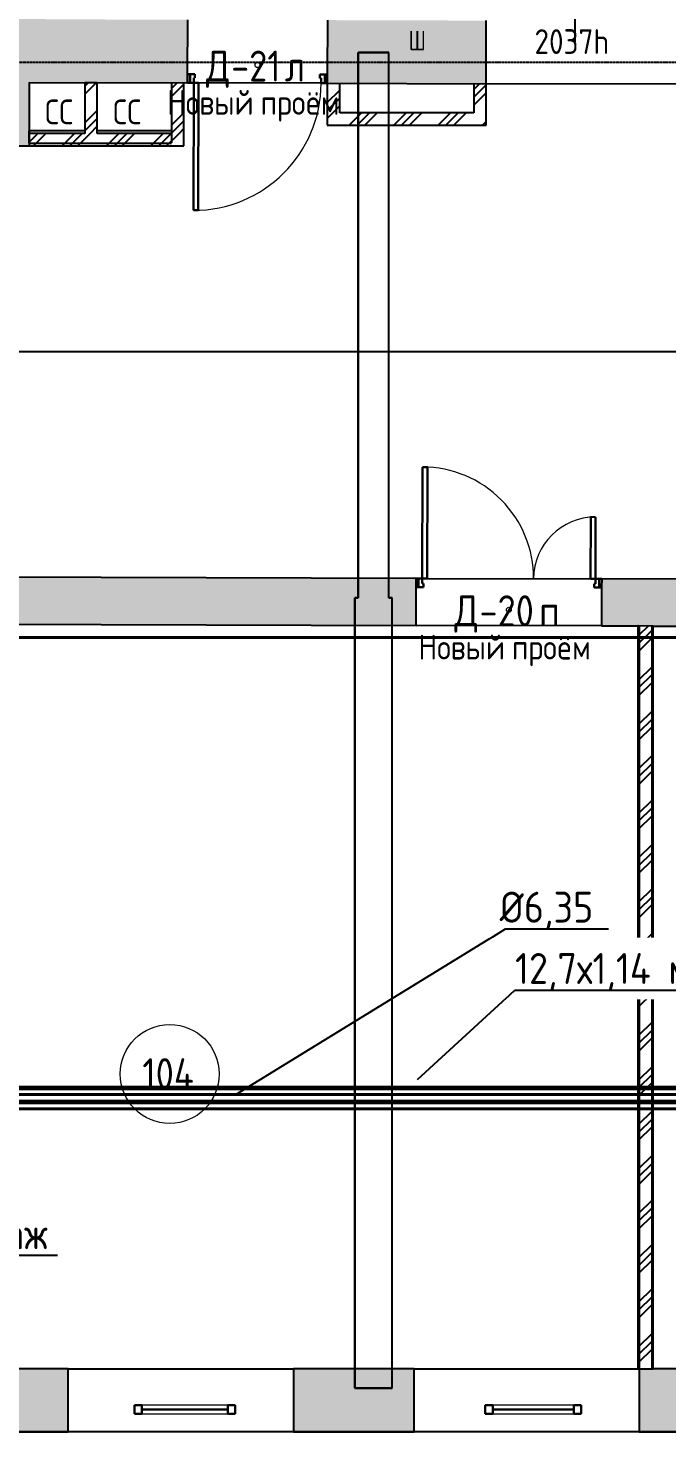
# Model space of a CAD drawing. Header units: millimetres. Extents: x -129048 to 476301, y -5853 to 215316.
# Drawn here: x 11167 to 16330, y 2147 to 13532 of the extents above; entities that cross this region are included whole.
import ezdxf
from ezdxf import colors
from ezdxf.entities.mleader import LeaderData, LeaderLine
from ezdxf.math import Vec2, Vec3

# ---------------------------------------------------------------- set-up
doc = ezdxf.new("R2010")
doc.units = ezdxf.units.MM
for name, pattern in [('ADSK_Линия сетки', [25, 20, -2.5, 0, -2.5]), ('ADSK_Сверху', [4.5, 3, -1.5]), ('ADSK_Снесено', [4.5, 3, -1.5])]:
    doc.linetypes.add(name, pattern=pattern)
for name, color, linetype, lineweight, true_color in [('_ Окна', 5, 'Continuous', 30, 0x0000ff), ('Линии', 7, 'Continuous', 9, 0x00a600), ('Стены внутренние', 5, 'Continuous', 18, 0x0000ff), ('Стены наружные', 1, 'ADSK_Снесено', 18, 0xff0000), ('Стены штриховка', 5, 'Continuous', 18, 0x0000ff)]:
    doc.layers.add(name, color=color, linetype=linetype, lineweight=lineweight, true_color=true_color)
for name, color, linetype, lineweight in [('GAZLAITER', 1, 'Continuous', 40), ('Аннотация', 7, 'Continuous', 9), ('Двери', 251, 'Continuous', 18), ('Дренаж', 36, 'Continuous', 40), ('Каркас', 7, 'Continuous', 18), ('Марки дверей', 7, 'Continuous', 20), ('Марки помещений', 7, 'Continuous', 20), ('Окна', 251, 'Continuous', 18)]:
    doc.layers.add(name, color=color, linetype=linetype, lineweight=lineweight)
doc.styles.add('GOST Common_1', font='GOST Common_0.ttf', dxfattribs={"width": 0.9, "height": 200})
doc.styles.add('GOST Common_2', font='GOST Common_0.ttf', dxfattribs={"width": 0.9, "height": 250})
doc.styles.add('PIK', font='isocpeur.ttf', dxfattribs={"width": 0.9, "height": 250})
pattern_1 = [(45, (0, 0), (-179.605, 179.605), []), (45, (63.5, 0), (0, 359.2102), []), (45, (-63.5, 0), (0, 359.2102), [])]

# ---------------------------------------------------------------- blocks, each defined once
blk = doc.blocks.new('Типовая двутавровая балка _АСТО 20-93_ Балки - 100х200мм-840398-01 План 1-го этажа маркировочный')
at = {"layer": 'Каркас', "color": 253, "linetype": 'ADSK_Сверху', "true_color": 0xaaaaaa}
for p, q in [((-2180, 50), (-2180, -50)), ((-2180, 50), (-2032, 50)), ((-2033, 3), (-2180, 3)), ((-2033, -3), (-2180, -3)), ((-2180, -50), (-2034, -50))]:
    blk.add_line(p, q, dxfattribs=at)
at = {"layer": 'Каркас', "color": 9, "linetype": 'ADSK_Сверху', "true_color": 0xb9b9b9}
for p, q in [((-2180, 3), (-2180, 50)), ((-2180, 50), (-2032, 50)), ((-2180, -50), (-2180, -3)), ((-2180, -50), (-2034, -50))]:
    blk.add_line(p, q, dxfattribs=at)
at = {"layer": 'Каркас', "color": 253, "linetype": 'ADSK_Сверху', "true_color": 0xb2b2b2}
for p, q in [((-2180, 50), (-2180, 15)), ((-2180, 15), (-2180, 50)), ((-2032, 50), (-2180, 50)), ((-2180, 50), (-2032, 50)), ((-2180, 3), (-2180, 15)), ((-2180, 3), (-2180, 15)), ((-2180, -3), (-2180, 3)), ((-2180, -15), (-2180, -3)), ((-2180, -15), (-2180, -3)), ((-2180, -50), (-2180, -15)), ((-2180, -15), (-2180, -50)), ((-2180, -50), (-2034, -50)), ((-2180, -50), (-2034, -50))]:
    blk.add_line(p, q, dxfattribs=at)
blk = doc.blocks.new('Витраж-тент со смещением вовне - 60мм 30 сдвиг-1466957-01 План 1-го этажа маркировочный')
at = {"layer": '_ Окна'}
for p, q in [((-387.5, 25), (-387.5, -45)), ((-387.5, 25), (-327.5, 25)), ((-387.5, -45), (-387.5, 25)), ((-327.5, 25), (-327.5, -45)), ((387.5, 25), (327.5, 25)), ((327.5, 25), (327.5, -45)), ((387.5, -45), (387.5, 25)), ((387.5, -45), (387.5, 25)), ((-327.5, -45), (-387.5, -45)), ((-327.5, -10), (327.5, -10)), ((327.5, -45), (387.5, -45))]:
    blk.add_line(p, q, dxfattribs=at)
at = {"layer": 'Окна'}
for p, q in [((327.5, 25), (-327.5, 25)), ((-327.5, -45), (327.5, -45))]:
    blk.add_line(p, q, dxfattribs=at)
blk = doc.blocks.new('Витраж-тент со смещением вовне - 60мм 30 сдвиг-1466958-01 План 1-го этажа маркировочный')
at = {"layer": '_ Окна'}
for p, q in [((-407.5, 25), (-407.5, -45)), ((-407.5, 25), (-347.5, 25)), ((-407.5, -45), (-407.5, 25)), ((-347.5, 25), (-347.5, -45)), ((407.5, 25), (347.5, 25)), ((347.5, 25), (347.5, -45)), ((407.5, -45), (407.5, 25)), ((407.5, -45), (407.5, 25)), ((-347.5, -45), (-407.5, -45)), ((-347.5, -10), (347.5, -10)), ((347.5, -45), (407.5, -45))]:
    blk.add_line(p, q, dxfattribs=at)
at = {"layer": 'Окна'}
for p, q in [((347.5, 25), (-347.5, 25)), ((-347.5, -45), (347.5, -45))]:
    blk.add_line(p, q, dxfattribs=at)
blk = doc.blocks.new('AC_Дверь_Двупольная - Д-20п 1500х2200h-2039721-01 План 1-го этажа маркировочный')
at = {"layer": 'Двери', "lineweight": 30}
for p, q in [((-700, 1090), (-660, 1090)), ((-700, 190), (-700, 1090)), ((-660, 1090), (-660, 190)), ((700, 690), (660, 690)), ((660, 690), (660, 190)), ((700, 190), (700, 690)), ((-750, 190), (-730, 190)), ((-750, 120), (-750, 190)), ((-730, 120), (-750, 120)), ((-730, 190), (-700, 190)), ((-730, 120), (-730, 190)), ((-730, 190), (-730, 120)), ((-690, 120), (-730, 120)), ((-660, 190), (-700, 190)), ((-700, 190), (-700, 150)), ((-700, 150), (-690, 150)), ((-690, 150), (-690, 120)), ((660, 190), (700, 190)), ((700, 150), (690, 150)), ((690, 150), (690, 120)), ((690, 120), (730, 120)), ((730, 190), (700, 190)), ((700, 190), (700, 150)), ((730, 120), (730, 190)), ((750, 190), (730, 190)), ((730, 190), (730, 120)), ((730, 120), (750, 120)), ((750, 120), (750, 190))]:
    blk.add_line(p, q, dxfattribs=at)
at = {"layer": 'Двери'}
for centre, radius, start, end in [((-700, 190), 900, 360, 90), ((700, 190), 500, 90, 180)]:
    blk.add_arc(centre, radius, start, end, dxfattribs=at)
blk = doc.blocks.new('AC_Дверь_Однопольная - Д-21л 1130х2200h-1983160-01 План 1-го этажа маркировочный')
at = {"layer": 'Двери', "lineweight": 30}
for p, q in [((515, 1285), (475, 1285)), ((475, 1285), (475, 255)), ((515, 255), (515, 1285)), ((-545, 255), (-565, 255)), ((-565, 255), (-565, 185)), ((-515, 255), (-545, 255)), ((-545, 255), (-545, 185)), ((-545, 185), (-545, 255)), ((-515, 215), (-515, 255)), ((475, 255), (515, 255)), ((545, 255), (515, 255)), ((515, 255), (515, 215)), ((545, 185), (545, 255)), ((565, 255), (545, 255)), ((545, 255), (545, 185)), ((565, 185), (565, 255)), ((-565, 185), (-545, 185)), ((-545, 185), (-505, 185)), ((-505, 215), (-515, 215)), ((-505, 185), (-505, 215)), ((515, 215), (505, 215)), ((505, 215), (505, 185)), ((505, 185), (545, 185)), ((545, 185), (565, 185))]:
    blk.add_line(p, q, dxfattribs=at)
at = {"layer": 'Двери'}
blk.add_arc((515, 255), 1030, 90, 180, dxfattribs=at)
blk = doc.blocks.new('ADSK_Марка_Помещение_ОдноЗначение - Номер-247393-01 План 1-го этажа маркировочный')
at = {"layer": 'Марки помещений'}
blk.add_circle((0, 0), 4, dxfattribs=at)
blk = doc.blocks.new('ADSK_Марка_Дверь - Марка типа и комментарии-2020407-01 План 1-го этажа маркировочный')
at = {"layer": 'Марки дверей', "lineweight": 9}
blk.add_circle((0, 0), 0.2, dxfattribs=at)

msp = doc.modelspace()

# ---------------------------------------------------------------- hatches: boundary and pattern name
at = {"layer": 'Стены внутренние', "lineweight": 25, "true_color": 0x636466}
for points in [[(11079.61814, 13095.08262), (11305.23612, 13095.08262), (11305.23612, 20408.63165), (10795.23612, 20408.63165), (10795.23612, 13095.08262)], [(10795.23612, 12580.869), (11175.23612, 12582.02567), (11175.23612, 13095.08262), (10795.23612, 13093.98872), (10795.23612, 12682.02567)]]:
    msp.add_hatch(color=251, dxfattribs=at).paths.add_polyline_path(points)
h = msp.add_hatch(color=251, dxfattribs=at)
h.paths.add_polyline_path([(14383.75523, 13084.75238), (14385.22336, 13594.75027), (13586.62697, 13597.04918), (13585.36035, 13087.0513), (13586.62697, 13087.04707)])
h.paths.add_polyline_path([(12455.16353, 13090.3042), (12456.63165, 13600.30209), (11305.23612, 13603.6166), (11305.23612, 13095.08262), (11177.76009, 13093.98145), (12425.16353, 13090.39056)])
h = msp.add_hatch(color=251, dxfattribs=at)
h.paths.add_polyline_path([(16803.74521, 13077.78598), (16805.21333, 13587.78387), (16570.07115, 13588.11533), (16570.07115, 13078.45865), (16720.26114, 13078.0263)])
h.paths.add_polyline_path([(14870.07115, 13083.35243), (14870.07115, 13593.35454), (14385.22336, 13594.59191), (14383.75523, 13084.75238), (14440.23612, 13084.58979)])
h = msp.add_hatch(dxfattribs=at)
h.set_pattern_fill('FP_3', color=251, style=0, pattern_type=2)
h.set_pattern_definition(pattern_1)
h.paths.add_polyline_path([(11725.23612, 12682.02567), (11725.23612, 13092.40544), (11625.23612, 13092.69331), (11625.23612, 12682.02567)])
h = msp.add_hatch(dxfattribs=at)
h.set_pattern_fill('FP_3', color=251, style=0, pattern_type=2)
h.set_pattern_definition(pattern_1)
h.paths.add_polyline_path([(12325.16353, 12682.02567), (12425.16353, 12682.02567), (12425.16353, 13090.39056), (12325.16353, 13090.3042), (12325.16353, 12758.21175)])
h = msp.add_hatch(dxfattribs=at)
h.set_pattern_fill('FP_3', color=251, style=0, pattern_type=2)
h.set_pattern_definition(pattern_1)
h.paths.add_polyline_path([(13585.15884, 12848.35469), (13685.15884, 12848.35469), (13685.15884, 13086.76343), (13585.15884, 13087.0513), (13585.15884, 13084.75238)])
h = msp.add_hatch(dxfattribs=at)
h.set_pattern_fill('FP_3', color=251, style=0, pattern_type=2)
h.set_pattern_definition(pattern_1)
h.paths.add_polyline_path([(14770.07115, 12848.35469), (14870.07115, 12848.35469), (14870.07115, 13083.35243), (14770.07115, 13083.35243)])
h = msp.add_hatch(dxfattribs=at)
h.set_pattern_fill('FP_3', color=251, style=0, pattern_type=2)
h.set_pattern_definition(pattern_1)
h.paths.add_polyline_path([(14440.23612, 12748.35469), (14870.07115, 12748.35469), (14870.07115, 12848.35469), (13585.15884, 12848.35469), (13585.15884, 12748.35469), (14423.81989, 12748.35469)])
h = msp.add_hatch(dxfattribs=at)
h.set_pattern_fill('FP_3', color=251, style=0, pattern_type=2)
h.set_pattern_definition(pattern_1)
h.paths.add_polyline_path([(12194.35206, 12582.02567), (12425.16353, 12582.02567), (12425.16353, 12682.02567), (11175.23612, 12682.02567), (11175.23612, 12582.02567)])
h = msp.add_hatch(color=251, dxfattribs=at)
h.paths.add_polyline_path([(18184.62904, 8694.69354), (18184.62904, 9074.69486), (15803.345, 9080.98931), (15803.345, 8700.98798), (17379.64387, 8696.82135)])
h.paths.add_polyline_path([(14302.34579, 8704.95557), (14303.16521, 9084.95424), (10496.84588, 9095.01597), (10495.84143, 8715.01729), (11263.27398, 8712.98874)])
h.paths.add_polyline_path([(8995.84667, 8718.98223), (8995.84667, 9098.98355), (8133.0233, 9101.26425), (8133.76878, 8721.26096), (8145.58732, 8721.22972)])
h = msp.add_hatch(dxfattribs=at)
h.set_pattern_fill('FP_3', color=251, style=0, pattern_type=2)
h.set_pattern_definition(pattern_1)
h.paths.add_polyline_path([(16207.48246, 2696.47811), (16207.48246, 8699.91972), (16107.48246, 8700.18405), (16107.48246, 2696.47811)])
at = {"layer": 'Стены наружные', "linetype": 'Continuous', "lineweight": 25, "true_color": 0x636466}
h = msp.add_hatch(color=251, dxfattribs=at)
h.paths.add_polyline_path([(41519.93239, 2186.47811), (42036.9317, 2186.47811), (42036.9317, 2696.47811), (41519.93239, 2696.47811), (41519.93239, 2322.95706)])
h.paths.add_polyline_path([(38947.96606, 2186.47811), (39699.93239, 2186.47811), (39699.93239, 2696.47811), (38672.84784, 2696.47811), (38672.84784, 2186.47811)])
h.paths.add_polyline_path([(36852.84784, 2186.47811), (36852.84784, 2696.47811), (35863.53295, 2696.47811), (35863.53295, 2186.47811), (36718.49822, 2186.47811)])
h.paths.add_polyline_path([(34043.53295, 2186.47811), (34043.53295, 2696.47811), (33055.97355, 2696.47811), (33055.97355, 2186.47811), (33296.26645, 2186.47811)])
h.paths.add_polyline_path([(30252.66651, 2186.47811), (31235.97355, 2186.47811), (31235.97355, 2696.47811), (30252.66651, 2696.47811), (30252.66651, 2400.2196)])
h.paths.add_polyline_path([(28432.66651, 2186.47811), (28432.66651, 2696.47811), (27452.43343, 2696.47811), (27452.43343, 2186.47811), (28180.43343, 2186.47811)])
h.paths.add_polyline_path([(22226.95731, 2186.47811), (22792.43343, 2186.47811), (22792.43343, 2696.47811), (21763.72999, 2696.47811), (21763.72999, 2186.47811), (22064.43343, 2186.47811)])
h.paths.add_polyline_path([(25752.43343, 2186.47811), (25752.43343, 2696.47811), (24492.43343, 2696.47811), (24492.43343, 2186.47811)])
h.paths.add_polyline_path([(16107.48246, 2186.47811), (17097.65708, 2186.47811), (17097.65708, 2696.47811), (16107.48246, 2696.47811), (16107.48246, 2602.68459)])
h.paths.add_polyline_path([(19943.72999, 2186.47811), (19943.72999, 2696.47811), (18917.65708, 2696.47811), (18917.65708, 2186.47811), (18972.64368, 2186.47811)])
h.paths.add_polyline_path([(13865.30571, 2186.47811), (14287.48246, 2186.47811), (14287.48246, 2696.47811), (13310.86317, 2696.47811), (13310.86317, 2186.47811)])
h.paths.add_polyline_path([(11490.86206, 2186.47811), (11490.86206, 2696.47811), (10515.87097, 2696.47811), (10515.87097, 2186.47811)])
h.paths.add_polyline_path([(8272.99741, 2186.47811), (8695.87097, 2186.47811), (8695.87097, 2696.47811), (8272.99741, 2696.47811), (8272.99741, 2599.36727)])

# ---------------------------------------------------------------- linework, layer by layer
at = {"linetype": 'ADSK_Линия сетки', "lineweight": 25}
for p, q in [((-11086.22475, 13256.78828), (57141.71826, 13256.78828)), ((-11086.22475, 8606.78828), (57141.71826, 8606.78828))]:
    msp.add_line(p, q, dxfattribs=at)
at = {"color": 251, "lineweight": 25, "true_color": 0x636466}
for points in [[(46033.2121, 20934.05859), (46033.2121, 43759.20652), (56032.61764, 43759.20652), (56213.94922, 8532.30207), (49933.40071, 8532.30207), (49933.40071, 150.23165), (42036.9317, 150.23165), (42036.9317, 2106.78828), (31235.97355, 2186.47811), (31336.39547, 2185.73719), (31336.39547, -2732.56685), (18972.64368, -2732.56685), (18972.64368, 2186.47811), (8272.99741, 2186.47811), (8272.99741, 272.0206), (290.4987, 306.78828), (290.4987, 8529.25245)], [(771.12615, 10918.39612), (46719.85223, 10918.39612), (46719.85223, 20904.56631), (46033.2121, 20934.05859)]]:
    msp.add_lwpolyline(points, dxfattribs=at)
at = {"layer": 'GAZLAITER', "color": 5, "lineweight": 60, "ltscale": 10}
for p, q in [((18160.05026, 4964.10127), (7432.37337, 4964.10127)), ((18787.18624, 4852.21675), (7541.22346, 4852.21675))]:
    msp.add_line(p, q, dxfattribs=at)
at = {"layer": 'GAZLAITER', "color": 1, "lineweight": 40, "ltscale": 10}
msp.add_line((18212.65603, 4913.76749), (7478.80421, 4913.76749), dxfattribs=at)
at = {"layer": 'GAZLAITER', "lineweight": 40, "ltscale": 10}
msp.add_line((18832.23621, 4798.15621), (7610.52026, 4798.15621), dxfattribs=at)
at = {"layer": 'Аннотация', "color": 251, "lineweight": 25, "true_color": 0x636466}
msp.add_line((15587.78235, 13421.66284), (15587.78235, 13608.09808), dxfattribs=at)
at = {"layer": 'Дренаж'}
msp.add_line((17061.57924, 8606.78828), (7627.27353, 8606.78828), dxfattribs=at)
at = {"layer": 'Каркас', "color": 251, "linetype": 'ADSK_Сверху', "lineweight": 25, "true_color": 0x636466}
for p, q in [((13833.47939, 13335.57109), (14083.47939, 13335.57109)), ((14083.47939, 13335.57109), (13833.47939, 13335.57109)), ((13833.47939, 13335.57109), (13833.47939, 8926.99739)), ((13833.47939, 8926.99739), (13833.47939, 13335.57109)), ((14083.47939, 8926.99739), (14083.47939, 13335.57109)), ((14083.47939, 8926.99739), (14083.47939, 13335.57109)), ((13833.47939, 8926.99739), (13808.47939, 8926.99739)), ((13808.47939, 8926.99739), (13808.47939, 2540.01988)), ((13808.47939, 8926.99739), (13833.47939, 8926.99739)), ((13808.47939, 2540.01988), (13808.47939, 8926.99739)), ((14108.47939, 8926.99739), (14083.47939, 8926.99739)), ((14083.47939, 8926.99739), (14108.47939, 8926.99739)), ((14108.47939, 2540.01988), (14108.47939, 8926.99739)), ((14108.47939, 2540.01988), (14108.47939, 8926.99739)), ((13808.47939, 2540.01988), (14108.47939, 2540.01988)), ((14108.47939, 2540.01988), (13808.47939, 2540.01988))]:
    msp.add_line(p, q, dxfattribs=at)
at = {"layer": 'Линии', "color": 251, "lineweight": 25, "true_color": 0x636466}
msp.add_line((13585.15884, 13087.0513), (13585.15884, 13079.76394), dxfattribs=at)
at = {"layer": 'Стены внутренние', "color": 251, "lineweight": 25, "true_color": 0x636466}
for p, q in [((12455.36503, 13160.30391), (12456.63165, 13600.30209)), ((13586.62697, 13597.04918), (13585.36035, 13157.05101)), ((14870.07115, 13083.35243), (14870.07115, 13593.35454)), ((11175.23612, 13093.98872), (12455.16353, 13090.3042)), ((11175.23612, 13093.98872), (11175.23612, 12582.02567)), ((11625.23612, 13092.69331), (11625.23612, 12682.02567)), ((11725.23612, 12682.02567), (11725.23612, 13092.40544)), ((12325.16353, 13090.67843), (12325.16353, 12682.02567)), ((12425.16353, 12582.02567), (12425.16353, 13090.39056)), ((13535.15905, 13087.19523), (12545.16315, 13090.04512)), ((13585.15884, 13087.0513), (14870.07115, 13083.35243)), ((13585.15884, 13087.0513), (13585.15884, 12748.35469)), ((13685.15884, 12848.35469), (13685.15884, 13086.76343)), ((14770.07115, 13083.6403), (14770.07115, 12848.35469)), ((16570.07115, 13078.45865), (14870.07115, 13083.35243)), ((14870.07115, 12748.35469), (14870.07115, 13083.35243)), ((14770.07115, 12848.35469), (13685.15884, 12848.35469)), ((11625.23612, 12682.02567), (11175.23612, 12682.02567)), ((12325.16353, 12682.02567), (11725.23612, 12682.02567)), ((13585.15884, 12748.35469), (14870.07115, 12748.35469)), ((10451.96421, 12579.82412), (11175.23612, 12582.02567)), ((11175.23612, 12582.02567), (12425.16353, 12582.02567)), ((14303.35024, 9084.95424), (10496.84588, 9095.01597)), ((14302.34579, 8704.95557), (14303.16521, 9014.95448)), ((14393.34993, 9084.71634), (15713.34531, 9081.2272)), ((15803.15997, 9010.98955), (15802.34055, 8700.99063)), ((22033.40207, 9064.52141), (15803.345, 9080.98931)), ((10495.84143, 8715.01729), (14302.34579, 8704.95557)), ((15802.34055, 8700.99063), (14302.34579, 8704.95557)), ((15802.34055, 8700.99063), (16095.48246, 8700.21577)), ((16095.48246, 8700.21577), (16095.48246, 2696.47811)), ((16217.48246, 8699.89329), (16097.48246, 8700.21049)), ((16219.48246, 8699.888), (20125.76405, 8689.56254)), ((16219.48246, 2696.47811), (16219.48246, 8699.888)), ((16095.48246, 2696.47811), (16217.48246, 2696.47811))]:
    msp.add_line(p, q, dxfattribs=at)
at = {"layer": 'Стены внутренние', "color": 251, "linetype": 'ADSK_Сверху', "lineweight": 25, "true_color": 0x636466}
for p, q in [((11625.23612, 13092.69331), (11625.23612, 12701.64231)), ((11625.23612, 13092.69331), (11725.23612, 13092.40544)), ((11725.23612, 12701.64231), (11725.23612, 13092.40544)), ((11625.23612, 12701.64231), (11175.23612, 12701.64231)), ((11175.23612, 12601.64231), (11175.23612, 12701.64231)), ((12325.16353, 12701.64231), (11725.23612, 12701.64231)), ((12325.16353, 12701.64231), (12325.16353, 12601.64231)), ((11175.23612, 12601.64231), (12325.16353, 12601.64231))]:
    msp.add_line(p, q, dxfattribs=at)
at = {"layer": 'Стены наружные', "color": 251, "linetype": 'Continuous', "lineweight": 25, "true_color": 0x636466}
for p, q in [((11490.86206, 2696.47811), (10515.87097, 2696.47811)), ((11490.86206, 2186.47811), (11490.86206, 2696.47811)), ((11490.86206, 2696.47811), (13310.86317, 2696.47811)), ((14287.48246, 2696.47811), (13310.86317, 2696.47811)), ((13310.86317, 2696.47811), (13310.86317, 2186.47811)), ((14287.48246, 2186.47811), (14287.48246, 2696.47811)), ((14287.48246, 2696.47811), (16095.48246, 2696.47811)), ((16107.48246, 2696.47811), (16107.48246, 2186.47811)), ((17097.65708, 2696.47811), (16219.48246, 2696.47811)), ((10515.87097, 2186.47811), (11490.86206, 2186.47811)), ((13310.86317, 2186.47811), (11490.86206, 2186.47811)), ((13310.86317, 2186.47811), (14287.48246, 2186.47811)), ((16107.48246, 2186.47811), (14287.48246, 2186.47811)), ((16107.48246, 2186.47811), (17097.65708, 2186.47811))]:
    msp.add_line(p, q, dxfattribs=at)
at = {"layer": 'Стены штриховка', "color": 251, "lineweight": 25, "true_color": 0x636466}
for p, q in [((16097.48246, 8700.21049), (16095.48246, 8700.21577)), ((16097.48246, 8700.21049), (16097.48246, 2696.47811)), ((16107.48246, 8700.18405), (16107.48246, 2696.47811)), ((16207.48246, 8699.91972), (16207.48246, 2696.47811)), ((16219.48246, 8699.888), (16217.48246, 8699.89329)), ((16217.48246, 8699.89329), (16217.48246, 2696.47811)), ((16217.48246, 2696.47811), (16219.48246, 2696.47811))]:
    msp.add_line(p, q, dxfattribs=at)

# ---------------------------------------------------------------- block references
at = {"layer": '_ Окна', "color": 251, "lineweight": 25, "true_color": 0x636466, "rotation": 180}
for name, p in [('Витраж-тент со смещением вовне - 60мм 30 сдвиг-1466958-01 План 1-го этажа маркировочный', (12433.36317, 2356.47811)), ('Витраж-тент со смещением вовне - 60мм 30 сдвиг-1466957-01 План 1-го этажа маркировочный', (15249.98246, 2356.47811))]:
    msp.add_blockref(name, p, dxfattribs=at)
at = {"layer": 'Двери', "color": 251, "lineweight": 25, "true_color": 0x636466}
for name, p, rotation in [('AC_Дверь_Однопольная - Д-21л 1130х2200h-1983160-01 План 1-го этажа маркировочный', (13020.89525, 13343.67669), 179.8350636095485), ('AC_Дверь_Двупольная - Д-20п 1500х2200h-2039721-01 План 1-го этажа маркировочный', (15052.8454, 8892.97244), 359.8485505277052)]:
    msp.add_blockref(name, p, dxfattribs=dict(at, rotation=rotation))
at = {"layer": 'Каркас', "color": 251, "linetype": 'ADSK_Сверху', "lineweight": 25, "true_color": 0x636466, "rotation": 89.99999999999993}
msp.add_blockref('Типовая двутавровая балка _АСТО 20-93_ Балки - 100х200мм-840398-01 План 1-го этажа маркировочный', (14312.43811, 15540.92733), dxfattribs=at)
at = {"layer": 'Марки дверей', "color": 251, "lineweight": 25, "true_color": 0x636466, "xscale": 99.99999999999993, "yscale": 99.99999999999993, "zscale": 99.99999999999993}
for p in [(13020.89525, 13233.91572), (15052.8454, 8831.11276)]:
    msp.add_blockref('ADSK_Марка_Дверь - Марка типа и комментарии-2020407-01 План 1-го этажа маркировочный', p, dxfattribs=at)
at = {"layer": 'Марки помещений', "color": 251, "lineweight": 25, "true_color": 0x636466, "xscale": 99.99999999999993, "yscale": 99.99999999999993, "zscale": 99.99999999999993}
msp.add_blockref('ADSK_Марка_Помещение_ОдноЗначение - Номер-247393-01 План 1-го этажа маркировочный', (12311.23604, 5079.34537), dxfattribs=at)

# ---------------------------------------------------------------- texts
at = {"layer": 'Аннотация', "color": 251, "lineweight": 25, "true_color": 0x636466, "char_height": 200, "attachment_point": 1, "style": 'GOST Common_1'}
for s, insert, width in [('2037h', (15260.18235, 13523.67099), 786.4554375), ('СС', (11302.49964, 12955.40191), 317.46825), ('СС', (11852.49964, 12955.40191), 317.46825)]:
    msp.add_mtext(s, dxfattribs=dict(at, insert=insert, width=width))
at = {"layer": 'Марки дверей', "color": 251, "lineweight": 25, "true_color": 0x636466, "attachment_point": 1}
for s, insert, char_height, width, style in [('\\fGOST Common|b0|i0|c204|p34|;\\W.9;Д', (12604.91597, 13350.92881), 250, 245.316375, 'GOST Common_2'), ('-21', (12807.32222, 13350.92881), 250, 526.7086875, 'GOST Common_2'), ('\\fGOST Common|b0|i0|c204|p34|;\\W.9;л', (13241.90035, 13350.92881), 250, 194.8100625, 'GOST Common_2'), ('Новый', (12289.46597, 13032.02767), 200, 836.96175, 'GOST Common_1'), ('проём', (13045.51285, 13032.02767), 200, 815.3161875, 'GOST Common_1'), ('\\fGOST Common|b0|i0|c204|p34|;\\W.9;Д', (14613.01612, 8948.12585), 250, 245.316375, 'GOST Common_2'), ('-20', (14815.42237, 8948.12585), 250, 584.4301875, 'GOST Common_2'), ('\\fGOST Common|b0|i0|c204|p34|;\\W.9;п', (15297.6255, 8948.12585), 250, 194.8100625, 'GOST Common_2'), ('Новый', (14321.41612, 8629.22472), 200, 836.96175, 'GOST Common_1'), ('проём', (15077.463, 8629.22472), 200, 815.3161875, 'GOST Common_1')]:
    msp.add_mtext(s, dxfattribs=dict(at, insert=insert, char_height=char_height, width=width, style=style))
at = {"layer": 'Марки дверей', "lineweight": 9, "char_height": 200, "width": 79.3670625, "attachment_point": 1, "style": 'GOST Common_1'}
for insert in [(12980.02847, 13032.02767), (15011.97862, 8629.22472)]:
    msp.add_mtext('\\fGOST Common|b0|i0|c204|p34|;\\W.9; ', dxfattribs=dict(at, insert=insert))
at = {"layer": 'Марки помещений', "color": 251, "lineweight": 25, "true_color": 0x636466, "insert": (12090.27878, 5207.07044), "char_height": 250, "width": 548.35425, "attachment_point": 1, "style": 'GOST Common_2'}
msp.add_mtext('104', dxfattribs=at)

# ---------------------------------------------------------------- next in the draw order: leaders
at = {"layer": 'GAZLAITER', "color": 18, "lineweight": 25, "ltscale": 10, "true_color": 0x000000}
ml = msp.add_multileader_mtext('Standard', dxfattribs=at)
ml.set_content('{\\C256;\\c0;%%C6,35}', color=1, style='PIK')
ml.set_leader_properties()
ml.build(insert=Vec2(0, 0))
ml.multileader.update_dxf_attribs({"text_left_attachment_type": 6, "text_right_attachment_type": 6, "dogleg_length": 0.36, "arrow_head_size": 0.18})
ctx = ml.context
ctx.base_point, ctx.char_height, ctx.arrow_head_size, ctx.landing_gap_size, ctx.plane_origin = Vec3(15027.09648, 6252.71343), 250, 0.18, 0.09, Vec3(18221.88479, 6674.0917)
ctx.left_attachment, ctx.right_attachment, ctx.text_align_type = 6, 6, 2
notes = []
notes.append((ctx, [(0, (1, 1, 0), (15026.73648, 6252.71343), (1, 0), 0.36, [(0, [(12845.73012, 4913.76749)], 0, [])])]))
ctx.mtext.insert, ctx.mtext.alignment, ctx.mtext.flow_direction = Vec3(15735.93648, 6552.71343), 3, 5
ctx.mtext.has_bg_fill, ctx.mtext.bg_color, ctx.mtext.bg_scale_factor, ctx.mtext.bg_transparency, ctx.mtext.use_window_bg_color = 1, -1027028792, 1.5, 0, 1
ml = msp.add_multileader_mtext('Standard', dxfattribs=at)
ml.set_content('Подъем на 2 этаж', color=250, style='PIK')
ml.set_leader_properties()
ml.build(insert=Vec2(0, 0))
ml.multileader.update_dxf_attribs({"text_left_attachment_type": 6, "text_right_attachment_type": 6, "dogleg_length": 0.36, "arrow_head_size": 0.18})
ctx = ml.context
ctx.base_point, ctx.char_height, ctx.arrow_head_size, ctx.landing_gap_size, ctx.plane_origin = Vec3(8734.1029, 3613.99497), 250, 0.18, 0.09, Vec3(7579.41699, 3329.77318)
ctx.left_attachment, ctx.right_attachment = 6, 6
notes.append((ctx, [(0, (1, 1, 0), (8733.7429, 3613.99497), (1, 0), 0.36, [(0, [(7579.41699, 3329.77318)], 0, [])])]))
ctx.mtext.insert, ctx.mtext.width, ctx.mtext.defined_height, ctx.mtext.flow_direction = Vec3(8734.1929, 3913.99497), 3635.7411291, 336.71806, 5
ctx.mtext.has_bg_fill, ctx.mtext.bg_color, ctx.mtext.bg_scale_factor, ctx.mtext.bg_transparency, ctx.mtext.use_window_bg_color = 1, -1027028792, 1.5, 0, 1
for ctx, leaders in notes:
    for number, flags, end, landing, length, lines in leaders:
        leader = LeaderData()
        leader.index, (leader.has_last_leader_line, leader.has_dogleg_vector, leader.attachment_direction) = number, flags
        leader.last_leader_point, leader.dogleg_vector, leader.dogleg_length = Vec3(end), Vec3(landing), length
        for number, points, colour, breaks in lines:
            line = LeaderLine()
            line.index, line.vertices, line.color, line.breaks = number, Vec3.list(points), colors.encode_raw_color(colour), breaks
            leader.lines.append(line)
        ctx.leaders.append(leader)

# ---------------------------------------------------------------- next in the draw order: leaders
ml = msp.add_multileader_mtext('Standard', dxfattribs=at)
ml.set_content('12,7х1,14 мм', color=250, style='PIK')
ml.set_leader_properties()
ml.build(insert=Vec2(0, 0))
ml.multileader.update_dxf_attribs({"text_left_attachment_type": 6, "text_right_attachment_type": 6, "dogleg_length": 0.36, "arrow_head_size": 0.18})
ctx = ml.context
ctx.base_point, ctx.char_height, ctx.arrow_head_size, ctx.landing_gap_size, ctx.plane_origin = Vec3(15102.73353, 5756.9218), 250, 0.18, 0.09, Vec3(16748.77932, 7082.2834)
ctx.left_attachment, ctx.right_attachment = 6, 6
notes = []
notes.append((ctx, [(1, (1, 1, 0), (15102.37353, 5756.9218), (1, 0), 0.36, [(0, [(14313.41264, 5035.59982)], 0, [])])]))
ctx.mtext.insert, ctx.mtext.flow_direction = Vec3(15102.82353, 6056.9218), 5
ctx.mtext.has_bg_fill, ctx.mtext.bg_color, ctx.mtext.bg_scale_factor, ctx.mtext.bg_transparency, ctx.mtext.use_window_bg_color = 1, -1027028792, 1.5, 0, 1
for ctx, leaders in notes:
    for number, flags, end, landing, length, lines in leaders:
        leader = LeaderData()
        leader.index, (leader.has_last_leader_line, leader.has_dogleg_vector, leader.attachment_direction) = number, flags
        leader.last_leader_point, leader.dogleg_vector, leader.dogleg_length = Vec3(end), Vec3(landing), length
        for number, points, colour, breaks in lines:
            line = LeaderLine()
            line.index, line.vertices, line.color, line.breaks = number, Vec3.list(points), colors.encode_raw_color(colour), breaks
            leader.lines.append(line)
        ctx.leaders.append(leader)

doc.saveas('drawing.dxf')
